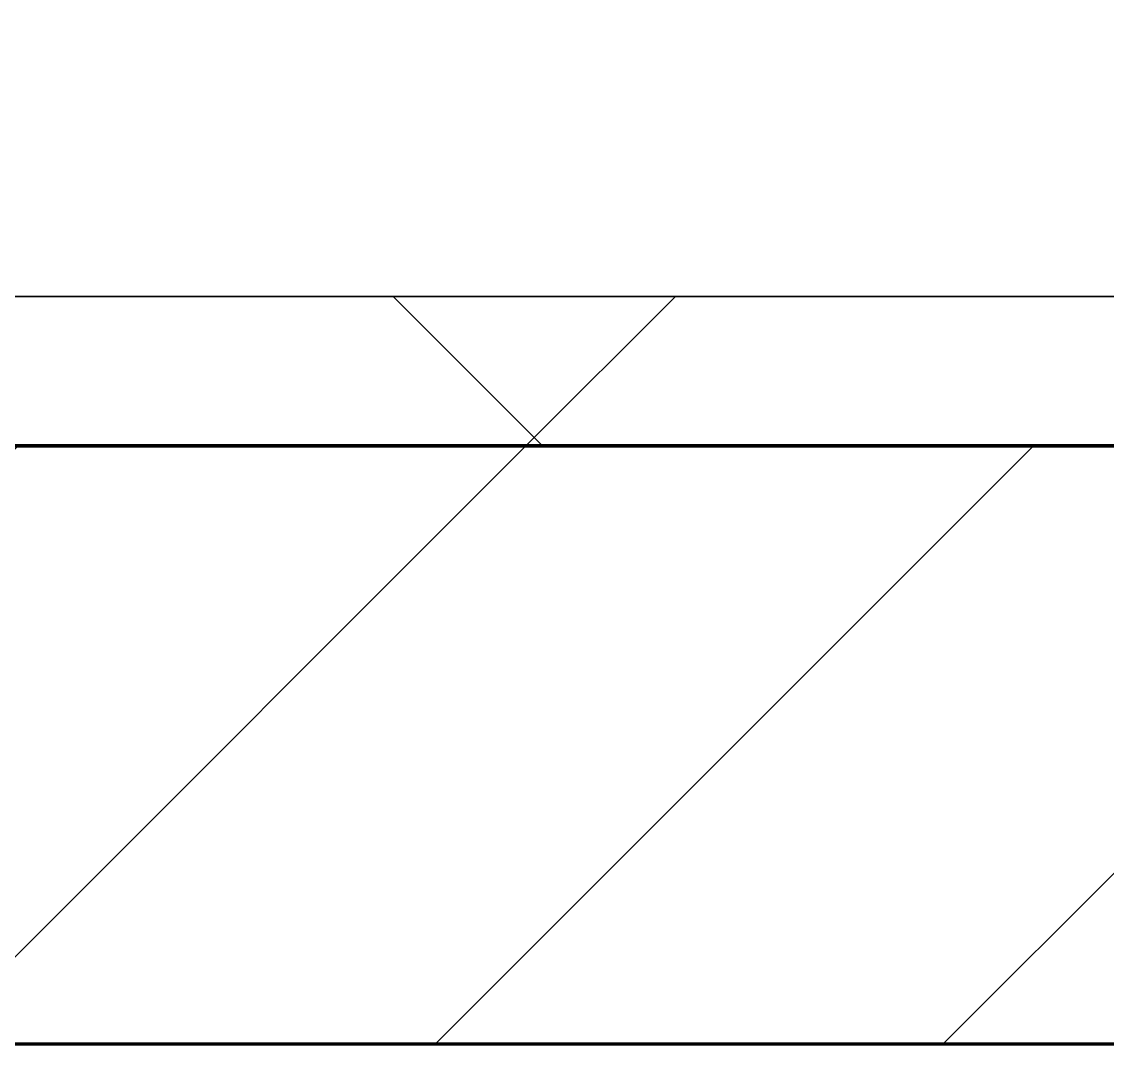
# Model space of a CAD drawing. Header units: millimetres. Extents: x -794334 to -714814, y -17806 to 22403.
# Drawn here: x -749845.7 to -749482.8, y -4021 to -3679.2 of the extents above; entities that cross this region are included whole.
import ezdxf
from ezdxf.xclip import XClip

# ---------------------------------------------------------------- set-up
doc = ezdxf.new("R2010")
doc.units = ezdxf.units.MM
doc.header["$XCLIPFRAME"] = 0
for name, color, linetype, lineweight in [('A-GLAZ-CURT', 2, 'Continuous', 9), ('A-WALL', 5, 'Continuous', 35), ('A-WALL-FNSH', 2, 'Continuous', 35), ('A-WALL-PATT', 1, 'Continuous', 35), ('WALL-E', 2, 'Continuous', 35)]:
    doc.layers.add(name, color=color, linetype=linetype, lineweight=lineweight)
doc.layers.add('A11_ALU.SOLID SHEET', color=2, linetype='Continuous')

# ---------------------------------------------------------------- blocks, each defined once
blk = doc.blocks.new('PPLS-PP19_Custom Tile Pattern - Custom Tile Pattern-V165-4252-01 ENLARGED CONCOURSE LEVEL - REFLECTED CEILING PLAN - SHEET 3')
at = {"layer": 'A-GLAZ-CURT'}
for p, q in [((-300, 0), (300, 0)), ((300, 0), (-300, 0)), ((230.06, 0), (300, 0)), ((-300, -50), (300, -50)), ((300, -50), (-300, -50))]:
    blk.add_line(p, q, dxfattribs=at)
for points, knots in [([(300, 0), (286.53, 0), (254.22, 0), (207.11, 0), (177.41, 0), (159.34, 0), (158.33, 0), (158.3, 0)], [-285.253232, -285.253232, -285.253232, -285.253232, -244.693688, -187.987675, -143.776725, -129.632772, -123.352749, -123.352749, -123.352749, -123.352749]), ([(247.1, 0), (246.76, 0), (245.04, 0), (238.34, 0), (226.56, 0), (221.1, 0), (200.27, 0), (182.99, 0), (174.27, 0), (169.67, 0), (168.99, 0)], [-9649.085549, -9649.085549, -9649.085549, -9649.085549, -9581.591397, -9406.094246, -9221.510254, -9016.44624, -8717.832359, -8253.978395, -8152.463617, -8069.855175, -8069.855175, -8069.855175, -8069.855175]), ([(171.51, 0), (176.48, 0), (193.23, 0), (201.73, 0), (208.81, 0), (213.9, 0), (241.96, 0), (266.73, 0), (281.71, 0), (291.71, 0), (296.52, 0), (297.86, 0), (298.09, 0)], [-7971.819559, -7971.819559, -7971.819559, -7971.819559, -7784.112253, -7606.717214, -7289.299508, -7042.621073, -6582.165592, -6068.460911, -5766.029927, -5566.724884, -5280.360606, -5199.253518, -5199.253518, -5199.253518, -5199.253518]), ([(300, 0), (288.22, 0), (262, 0), (230.43, 0), (219.94, 0), (219.02, 0)], [-12528.858583, -12528.858583, -12528.858583, -12528.858583, -11905.454923, -11162.864862, -10856.732305, -10856.732305, -10856.732305, -10856.732305]), ([(219.9, 0), (220.86, 0), (227.84, 0), (242.06, 0), (246.54, 0), (246.96, 0)], [-10670.940496, -10670.940496, -10670.940496, -10670.940496, -10511.382485, -9925.173265, -9834.877357, -9834.877357, -9834.877357, -9834.877357]), ([(284.76, 0), (284.76, 0), (285.09, 0), (287.47, 0), (293.59, 0), (297.76, 0), (300, 0)], [-4110.630118, -4110.630118, -4110.630118, -4110.630118, -4053.389046, -3959.664717, -3862.421465, -3746.95702, -3746.95702, -3746.95702, -3746.95702]), ([(297.38, 0), (295.84, 0), (291.62, 0), (285.38, 0), (284.87, 0)], [-4803.172655, -4803.172655, -4803.172655, -4803.172655, -4358.271401, -4143.037883, -4143.037883, -4143.037883, -4143.037883])]:
    blk.add_open_spline(points, degree=3, knots=knots, dxfattribs=at)
blk = doc.blocks.new('PPLS-PP19_Custom Tile Pattern - Custom Tile Pattern-V166-4252-01 ENLARGED CONCOURSE LEVEL - REFLECTED CEILING PLAN - SHEET 3')
at = {"layer": 'A-GLAZ-CURT'}
for p, q in [((-300, 0), (300, 0)), ((300, 0), (-300, 0)), ((-293.07, 0), (-277.87, 0)), ((-277.87, 0), (-293.07, 0)), ((-277.34, 0), (-275.75, 0)), ((-275.75, 0), (-277.34, 0)), ((-222.32, 0), (-211.07, 0)), ((-211.07, 0), (-222.32, 0)), ((-210.01, 0), (-205, 0)), ((-205, 0), (-210.01, 0)), ((-300, -50), (300, -50)), ((300, -50), (-300, -50))]:
    blk.add_line(p, q, dxfattribs=at)
at = {"layer": 'A-GLAZ-CURT', "flags": 128}
for points in [[(-300, 0), (-291.56, 0), (-283.3, 0), (-275.2, 0), (-267.26, 0), (-259.45, 0), (-251.77, 0), (-244.2, 0), (-236.74, 0), (-229.36, 0), (-222.06, 0), (-214.83, 0), (-207.71, 0), (-200.76, 0), (-194.02, 0), (-187.54, 0), (-181.38, 0), (-175.58, 0), (-170.25, 0), (-165.64, 0), (-162.01, 0), (-159.53, 0), (-157.46, 0), (-154.52, 0), (-149.42, 0), (-142.19, 0)], [(-210.03, 0), (-215.73, 0), (-222.63, 0), (-229.72, 0), (-236.97, 0), (-244.39, 0), (-251.96, 0), (-259.67, 0), (-267.51, 0), (-275.48, 0), (-283.55, 0), (-291.73, 0), (-300, 0)], [(-125.17, 0), (-128.55, 0), (-134.16, 0), (-140.03, 0), (-145.5, 0), (-150.63, 0), (-155.53, 0), (-160.27, 0), (-164.95, 0), (-169.65, 0), (-174.47, 0), (-179.49, 0), (-184.81, 0), (-190.44, 0), (-196.37, 0), (-202.58, 0), (-209.04, 0)], [(-141.84, 0), (-132.81, 0), (-126.08, 0)]]:
    blk.add_lwpolyline(points, dxfattribs=at)
at = {"layer": 'A-GLAZ-CURT'}
for points, knots in [([(-300, 0), (-284.65, 0), (-252.12, 0), (-224.38, 0), (-210.58, 0)], [-5323.127839, -5323.127839, -5323.127839, -5323.127839, -4502.809032, -3548.751892, -3548.751892, -3548.751892, -3548.751892]), ([(-278.33, 0), (-280.1, 0), (-287.17, 0), (-294.48, 0), (-300, 0)], [-13827.365201, -13827.365201, -13827.365201, -13827.365201, -13729.592194, -13439.944408, -13439.944408, -13439.944408, -13439.944408]), ([(-142.16, 0), (-163.36, 0), (-204.68, 0), (-254.46, 0), (-277.91, 0)], [-16926.49436, -16926.49436, -16926.49436, -16926.49436, -15131.813646, -13834.985104, -13834.985104, -13834.985104, -13834.985104]), ([(-210.04, 0), (-219.08, 0), (-233.49, 0), (-255.22, 0), (-262.59, 0), (-264.9, 0), (-265.4, 0)], [-1324.30018, -1324.30018, -1324.30018, -1324.30018, -858.079193, -543.655514, -208.940337, 0, 0, 0, 0]), ([(-258.6, 0), (-257.91, 0), (-254.26, 0), (-241.25, 0), (-225.99, 0), (-215.42, 0), (-211.41, 0), (-210.81, 0)], [-5722.54675, -5722.54675, -5722.54675, -5722.54675, -5657.471696, -5413.335975, -5017.494783, -4832.723979, -4800.794254, -4800.794254, -4800.794254, -4800.794254]), ([(-133.82, 0), (-135.51, 0), (-137.8, 0), (-149.31, 0), (-162.01, 0), (-177.91, 0), (-199.46, 0), (-216.65, 0), (-231.26, 0), (-233.46, 0), (-234, 0)], [-2731.647847, -2731.647847, -2731.647847, -2731.647847, -2418.507304, -2308.929706, -2113.765672, -1763.376603, -1422.553702, -978.033455, -846.069444, -682.911962, -682.911962, -682.911962, -682.911962]), ([(-233.49, 0), (-233.44, 0), (-232.38, 0), (-230.74, 0), (-225.3, 0), (-223.63, 0)], [-455.274641, -455.274641, -455.274641, -455.274641, -440.605512, -119.536984, 0, 0, 0, 0]), ([(-223.63, 0), (-219.39, 0), (-206.17, 0), (-188.58, 0), (-169.02, 0), (-152.12, 0), (-136.84, 0), (-127.33, 0), (-124.19, 0), (-123.43, 0), (-123.28, 0)], [-5463.295695, -5463.295695, -5463.295695, -5463.295695, -5161.076232, -4739.070012, -4465.409639, -4149.119819, -3839.893365, -3647.167523, -3488.92562, -3439.852845, -3439.852845, -3439.852845, -3439.852845]), ([(-210.04, 0), (-207.77, 0), (-199.41, 0), (-185.8, 0), (-171.77, 0), (-158.7, 0), (-157.22, 0)], [-4787.128779, -4787.128779, -4787.128779, -4787.128779, -4666.091899, -4349.945572, -4000.813434, -3840.635403, -3840.635403, -3840.635403, -3840.635403]), ([(-210.03, 0), (-197.96, 0), (-163.93, 0), (-129.95, 0), (-110.8, 0), (-99.5, 0), (-91.46, 0)], [-3536.166394, -3536.166394, -3536.166394, -3536.166394, -2700.551212, -1002.059161, -460.363443, 0, 0, 0, 0]), ([(-142.22, 0), (-143.26, 0), (-147.67, 0), (-147.69, 0), (-158.72, 0), (-174.02, 0), (-185.59, 0), (-200.07, 0), (-208.41, 0), (-209.81, 0)], [-3036.882351, -3036.882351, -3036.882351, -3036.882351, -2919.378265, -2477.344047, -2237.412286, -2029.680487, -1755.085331, -1400.429864, -1328.219744, -1328.219744, -1328.219744, -1328.219744]), ([(-152.35, 0), (-151.03, 0), (-148.21, 0), (-144.8, 0), (-142.19, 0)], [-3494.978217, -3494.978217, -3494.978217, -3494.978217, -3371.022232, -3267.673424, -3267.673424, -3267.673424, -3267.673424]), ([(-118.78, 0), (-121.86, 0), (-126.28, 0), (-136.96, 0), (-147.46, 0), (-150.03, 0), (-150.57, 0)], [-5938.474035, -5938.474035, -5938.474035, -5938.474035, -5700.061948, -5508.838257, -5298.784692, -5196.16478, -5196.16478, -5196.16478, -5196.16478]), ([(-150.34, 0), (-150.07, 0), (-147.75, 0), (-142.6, 0), (-127.26, 0), (-107.3, 0), (-90.42, 0), (-75.26, 0), (-68.41, 0), (-65.12, 0), (-63.63, 0)], [-4948.728362, -4948.728362, -4948.728362, -4948.728362, -4883.323924, -4440.880425, -4054.690705, -3793.097032, -3402.597032, -3144.956779, -3050.982048, -2969.237017, -2969.237017, -2969.237017, -2969.237017]), ([(-26.75, 0), (-27.82, 0), (-36.18, 0), (-53.55, 0), (-78.2, 0), (-110.94, 0), (-130.52, 0), (-147.74, 0), (-149.07, 0)], [-8718.362214, -8718.362214, -8718.362214, -8718.362214, -8532.293389, -8073.216054, -7508.296369, -7004.680444, -6449.282163, -6277.220794, -6277.220794, -6277.220794, -6277.220794]), ([(-148.23, 0), (-146.94, 0), (-144.5, 0), (-142.66, 0), (-142.1, 0)], [-6162.058746, -6162.058746, -6162.058746, -6162.058746, -6017.569127, -5946.154903, -5946.154903, -5946.154903, -5946.154903]), ([(-146.69, 0), (-146.59, 0), (-145.49, 0), (-135.69, 0), (-128.29, 0), (-125.15, 0)], [-420.34245, -420.34245, -420.34245, -420.34245, -406.956646, -290.263673, 0, 0, 0, 0]), ([(-86.16, 0), (-91.37, 0), (-104.13, 0), (-122.65, 0), (-136.03, 0), (-140.9, 0), (-142.23, 0)], [-1681.3698, -1681.3698, -1681.3698, -1681.3698, -1374.161226, -945.742622, -741.901385, -651.441928, -651.441928, -651.441928, -651.441928]), ([(-74.46, 0), (-76.83, 0), (-92.38, 0), (-116.33, 0), (-139.68, 0), (-142.16, 0)], [-19348.111496, -19348.111496, -19348.111496, -19348.111496, -18935.241197, -17136.203329, -16926.731542, -16926.731542, -16926.731542, -16926.731542]), ([(-141.7, 0), (-138.98, 0), (-136.9, 0), (-133.93, 0), (-128.78, 0), (-126.5, 0)], [-5928.486305, -5928.486305, -5928.486305, -5928.486305, -5560.701257, -5364.112219, -5231.017328, -5231.017328, -5231.017328, -5231.017328]), ([(-127.41, 0), (-131.63, 0), (-133.16, 0), (-134.09, 0), (-134.15, 0)], [-8540.990293, -8540.990293, -8540.990293, -8540.990293, -8266.114998, -8246.473386, -8246.473386, -8246.473386, -8246.473386]), ([(-134.15, 0), (-133.32, 0), (-130.31, 0), (-117.33, 0), (-92.04, 0), (-74.02, 0), (-62.74, 0), (-60.36, 0), (-59.97, 0)], [-7657.439573, -7657.439573, -7657.439573, -7657.439573, -7293.749979, -6839.55839, -6236.997189, -5713.340575, -5140.470607, -5006.787413, -5006.787413, -5006.787413, -5006.787413]), ([(-120.13, 0), (-120.14, 0), (-120.24, 0), (-121.3, 0), (-129.25, 0), (-133.82, 0)], [-2933.992132, -2933.992132, -2933.992132, -2933.992132, -2920.575025, -2840.280255, -2731.647847, -2731.647847, -2731.647847, -2731.647847]), ([(-113.43, 0), (-113.44, 0), (-113.96, 0), (-119.73, 0), (-125.43, 0), (-127.03, 0), (-127.41, 0)], [-328.499627, -328.499627, -328.499627, -328.499627, -282.672656, -98.539552, -24.539552, 0, 0, 0, 0]), ([(-126.5, 0), (-122.44, 0), (-108.71, 0), (-86.68, 0), (-63.44, 0), (-54.4, 0), (-48.53, 0), (-30.79, 0), (-18.03, 0), (8.61, 0), (15.02, 0), (22.91, 0), (31, 0), (39.04, 0), (51.19, 0), (58.74, 0), (61.34, 0), (61.45, 0)], [-5231.017328, -5231.017328, -5231.017328, -5231.017328, -4994.692869, -4542.524482, -4008.285538, -3689.699207, -3546.54457, -3315.260113, -2864.387349, -2439.246196, -2084.094819, -1956.422387, -1818.904206, -1645.594513, -1443.202566, -1228.752106, -1120.932285, -1120.932285, -1120.932285, -1120.932285]), ([(-125.15, 0), (-124.93, 0), (-121.96, 0), (-113.01, 0), (-98.9, 0), (-85.29, 0), (-71.67, 0), (-65.93, 0), (-65.07, 0)], [-3362.7396, -3362.7396, -3362.7396, -3362.7396, -3342.215224, -3074.362186, -2902.289527, -2605.247022, -2322.099534, -2241.8264, -2241.8264, -2241.8264, -2241.8264]), ([(-122.08, 0), (-122.01, 0), (-121.69, 0), (-121.2, 0), (-120.88, 0)], [-3136.336417, -3136.336417, -3136.336417, -3136.336417, -3110.304437, -3035.164275, -3035.164275, -3035.164275, -3035.164275]), ([(-36.33, 0), (-36.43, 0), (-37.27, 0), (-45.02, 0), (-46.13, 0), (-60.59, 0), (-81.23, 0), (-99.51, 0), (-114.02, 0), (-117.28, 0), (-118.78, 0)], [-1855.773136, -1855.773136, -1855.773136, -1855.773136, -1810.870157, -1672.078046, -1405.135169, -1060.00838, -740.068933, -229.489605, -116.330425, 0, 0, 0, 0]), ([(-117.74, 0), (-117.19, 0), (-114.78, 0), (-113.43, 0), (-113.43, 0)], [-821.249067, -821.249067, -821.249067, -821.249067, -394.672656, -330.879064, -330.879064, -330.879064, -330.879064]), ([(-74.28, 0), (-77.39, 0), (-89.94, 0), (-107.61, 0), (-116.56, 0), (-117.56, 0)], [-2449.710868, -2449.710868, -2449.710868, -2449.710868, -2193.204658, -1433.981041, -985.49888, -985.49888, -985.49888, -985.49888]), ([(-115.82, 0), (-114.96, 0), (-110.41, 0), (-96.78, 0), (-71.33, 0), (-42.53, 0), (-17.63, 0), (-8.1, 0), (-7.09, 0)], [-5724.064692, -5724.064692, -5724.064692, -5724.064692, -5430.283136, -5103.229623, -4799.173296, -4065.652676, -3589.737505, -3531.869704, -3531.869704, -3531.869704, -3531.869704]), ([(-6.43, 0), (-7.01, 0), (-14.69, 0), (-25.64, 0), (-40, 0), (-56.24, 0), (-75.59, 0), (-94, 0), (-112.01, 0), (-114.94, 0), (-115.63, 0)], [-2550.316455, -2550.316455, -2550.316455, -2550.316455, -2518.50168, -2125.455881, -1792.521578, -1466.981642, -1208.454564, -789.402658, -501.969187, -243.577221, -243.577221, -243.577221, -243.577221]), ([(-91.46, 0), (-90.09, 0), (-84.7, 0), (-78.72, 0), (-74.99, 0)], [-19832.387487, -19832.387487, -19832.387487, -19832.387487, -19753.885894, -19541.04734, -19541.04734, -19541.04734, -19541.04734]), ([(-63.96, 0), (-64.13, 0), (-72.5, 0), (-80.63, 0), (-86.16, 0)], [-2171.769325, -2171.769325, -2171.769325, -2171.769325, -2007.031671, -1681.3698, -1681.3698, -1681.3698, -1681.3698]), ([(-74.3, 0), (-76.06, 0), (-79.31, 0), (-82.66, 0), (-83.28, 0), (-83.28, 0)], [-1819.860952, -1819.860952, -1819.860952, -1819.860952, -1646.621388, -1424.436217, -1393.971743, -1393.971743, -1393.971743, -1393.971743]), ([(-83.28, 0), (-83.28, 0), (-82.91, 0), (-78.79, 0), (-75.71, 0), (-74.25, 0)], [-1393.4169, -1393.4169, -1393.4169, -1393.4169, -1353.722004, -1274.333717, -1198.554986, -1198.554986, -1198.554986, -1198.554986]), ([(-29.03, 0), (-33.97, 0), (-43.74, 0), (-56.37, 0), (-68.15, 0), (-72.32, 0), (-74.2, 0)], [-2680.714891, -2680.714891, -2680.714891, -2680.714891, -2413.671296, -2161.752162, -2006.592567, -1822.886126, -1822.886126, -1822.886126, -1822.886126]), ([(-36.62, 0), (-36.62, 0), (-40.35, 0), (-44.32, 0), (-56.59, 0), (-69.19, 0), (-73.77, 0)], [-4069.478503, -4069.478503, -4069.478503, -4069.478503, -3858.647035, -3538.256648, -2842.901703, -2463.7472, -2463.7472, -2463.7472, -2463.7472]), ([(-73.68, 0), (-73.17, 0), (-72.7, 0), (-72.64, 0), (-72.64, 0)], [-19514.445333, -19514.445333, -19514.445333, -19514.445333, -19478.625389, -19471.062469, -19471.062469, -19471.062469, -19471.062469]), ([(-73.16, 0), (-71.15, 0), (-61.53, 0), (-48.14, 0), (-36.49, 0), (-33.57, 0), (-29.94, 0), (-28.57, 0)], [-1179.514552, -1179.514552, -1179.514552, -1179.514552, -1073.56893, -651.549973, -296.515819, -83.513472, 0, 0, 0, 0]), ([(-66.39, 0), (-66.39, 0), (-63.63, 0), (-53.63, 0), (-34.42, 0), (-29.82, 0), (-29.19, 0)], [-2493.31794, -2493.31794, -2493.31794, -2493.31794, -2315.303971, -1809.437387, -963.711516, -666.19313, -666.19313, -666.19313, -666.19313]), ([(-6.47, 0), (-8.07, 0), (-24.03, 0), (-47.42, 0), (-65.77, 0), (-66.37, 0), (-66.38, 0)], [-3830.610497, -3830.610497, -3830.610497, -3830.610497, -3745.412743, -2981.410125, -2542.574734, -2498.224237, -2498.224237, -2498.224237, -2498.224237]), ([(-63.63, 0), (-61.49, 0), (-57.39, 0), (-54.49, 0), (-45.2, 0), (-40.79, 0), (-40.46, 0), (-40.44, 0)], [-2969.237017, -2969.237017, -2969.237017, -2969.237017, -2851.217951, -2734.127174, -2474.780881, -2410.990208, -2350.645972, -2350.645972, -2350.645972, -2350.645972]), ([(-58.83, 0), (-58.37, 0), (-57.29, 0), (-54.23, 0), (-46.33, 0), (-42.62, 0), (-41.76, 0)], [-4859.52896, -4859.52896, -4859.52896, -4859.52896, -4680.891996, -4469.85053, -4321.566175, -4270.495146, -4270.495146, -4270.495146, -4270.495146]), ([(-51.83, 0), (-51.83, 0), (-51.78, 0), (-47.4, 0), (-46.01, 0), (-40.22, 0), (-36.78, 0)], [-632.814994, -632.814994, -632.814994, -632.814994, -627.965721, -508.377888, -260.442412, 0, 0, 0, 0]), ([(-6.76, 0), (-11.8, 0), (-21.68, 0), (-32.81, 0), (-44.85, 0), (-51.43, 0), (-51.79, 0)], [-1547.786114, -1547.786114, -1547.786114, -1547.786114, -1290.787923, -1039.307308, -819.71621, -644.910881, -644.910881, -644.910881, -644.910881]), ([(-41.76, 0), (-39.9, 0), (-37.72, 0), (-36.92, 0), (-36.77, 0)], [-4270.495146, -4270.495146, -4270.495146, -4270.495146, -4161.040818, -4106.245333, -4106.245333, -4106.245333, -4106.245333]), ([(-36.78, 0), (-32.43, 0), (-22.54, 0), (-11.79, 0), (-6.42, 0)], [-6191.144455, -6191.144455, -6191.144455, -6191.144455, -5862.463379, -5554.49432, -5554.49432, -5554.49432, -5554.49432]), ([(-36.29, 0), (-36.29, 0), (-34.66, 0), (-28.88, 0), (-26.95, 0), (-26.54, 0)], [-9150.272121, -9150.272121, -9150.272121, -9150.272121, -9057.163041, -8919.836787, -8834.607043, -8834.607043, -8834.607043, -8834.607043]), ([(30.82, 0), (29.27, 0), (20.14, 0), (3.54, 0), (-16.58, 0), (-34.76, 0), (-36.04, 0)], [-10462.034656, -10462.034656, -10462.034656, -10462.034656, -10363.088938, -9884.23066, -9424.652049, -9182.880979, -9182.880979, -9182.880979, -9182.880979]), ([(-33.34, 0), (-33.34, 0), (-32.93, 0), (-31.16, 0), (-30.52, 0)], [-2415.024266, -2415.024266, -2415.024266, -2415.024266, -2357.633367, -2323.618664, -2323.618664, -2323.618664, -2323.618664]), ([(-7.08, 0), (-10.92, 0), (-20.29, 0), (-30.57, 0), (-31.82, 0), (-32, 0)], [-3194.975664, -3194.975664, -3194.975664, -3194.975664, -2994.501669, -2698.150104, -2614.070998, -2614.070998, -2614.070998, -2614.070998]), ([(-30.76, 0), (-30.73, 0), (-29.99, 0), (-23.47, 0), (-15.75, 0), (-15.19, 0)], [-54176.191683, -54176.191683, -54176.191683, -54176.191683, -54157.274271, -53749.15266, -53717.791567, -53717.791567, -53717.791567, -53717.791567]), ([(-30.52, 0), (-27.11, 0), (-17.83, 0), (5.99, 0), (22.06, 0), (37.44, 0), (45.92, 0), (57.76, 0), (64.47, 0), (72.74, 0), (75.22, 0), (76.03, 0), (76.21, 0)], [-2323.618664, -2323.618664, -2323.618664, -2323.618664, -2142.497158, -1716.209403, -1206.526904, -1089.329421, -901.315459, -753.071572, -495.328968, -421.953223, -334.951786, -290.452333, -290.452333, -290.452333, -290.452333]), ([(-13, 0), (-14.35, 0), (-17.68, 0), (-25.97, 0), (-29.52, 0), (-30.21, 0)], [-55207.591944, -55207.591944, -55207.591944, -55207.591944, -54789.006179, -54461.685999, -54290.791712, -54290.791712, -54290.791712, -54290.791712]), ([(8.33, 0), (8.19, 0), (7.18, 0), (0.32, 0), (-13.89, 0), (-24.92, 0), (-29.03, 0)], [-3574.286521, -3574.286521, -3574.286521, -3574.286521, -3526.962355, -3285.499107, -2903.012179, -2680.714891, -2680.714891, -2680.714891, -2680.714891]), ([(-28.98, 0), (-28.66, 0), (-27.39, 0), (-24.45, 0), (-22.56, 0)], [-166.548282, -166.548282, -166.548282, -166.548282, -102.06493, 0, 0, 0, 0]), ([(-28.57, 0), (-26.93, 0), (-20.29, 0), (-14.19, 0), (-8.7, 0), (-7.07, 0)], [-5361.429781, -5361.429781, -5361.429781, -5361.429781, -5261.36855, -5050.479954, -4964.286834, -4964.286834, -4964.286834, -4964.286834]), ([(-22.56, 0), (-20.27, 0), (-17.03, 0), (-11.36, 0), (-7.66, 0), (-6.6, 0), (-6.44, 0)], [-56468.192263, -56468.192263, -56468.192263, -56468.192263, -56344.022017, -56303.229861, -56166.290093, -56124.392176, -56124.392176, -56124.392176, -56124.392176]), ([(-15.19, 0), (-13.07, 0), (7.48, 0), (42.82, 0), (88.72, 0), (120.63, 0), (138.28, 0), (138.53, 0)], [-461.142613, -461.142613, -461.142613, -461.142613, -429.606584, -390.253598, -346.313304, -291.370682, -290.5735, -290.5735, -290.5735, -290.5735]), ([(-6.54, 0), (-6.73, 0), (-7.2, 0), (-7.6, 0), (-7.79, 0)], [-56009.792147, -56009.792147, -56009.792147, -56009.792147, -55949.290093, -55895.192118, -55895.192118, -55895.192118, -55895.192118]), ([(-6.42, 0), (-3.24, 0), (3.86, 0), (13.15, 0), (21.24, 0), (24.62, 0), (24.72, 0), (24.72, 0)], [-4952.928845, -4952.928845, -4952.928845, -4952.928845, -4785.90057, -4596.498881, -4445.288762, -4384.376941, -4376.041937, -4376.041937, -4376.041937, -4376.041937]), ([(61.17, 0), (58.88, 0), (52.24, 0), (39.61, 0), (24.74, 0), (6.89, 0), (-3.98, 0), (-6.42, 0)], [-4453.60244, -4453.60244, -4453.60244, -4453.60244, -4326.416877, -4098.545751, -3766.694881, -3333.063701, -3206.504188, -3206.504188, -3206.504188, -3206.504188]), ([(31.18, 0), (25.97, 0), (13.59, 0), (0.94, 0), (-6.41, 0)], [-4496.803627, -4496.803627, -4496.803627, -4496.803627, -4222.080604, -3831.60238, -3831.60238, -3831.60238, -3831.60238]), ([(76.63, 0), (74.8, 0), (67.65, 0), (53.52, 0), (37, 0), (24.07, 0), (12.82, 0), (2.17, 0), (-5.16, 0), (-6.41, 0)], [-3095.572228, -3095.572228, -3095.572228, -3095.572228, -2950.589685, -2634.532728, -2313.748533, -2106.613311, -1925.670641, -1617.263037, -1553.636676, -1553.636676, -1553.636676, -1553.636676]), ([(-6.38, 0), (-2.32, 0), (4.94, 0), (9.64, 0), (10.14, 0), (10.18, 0)], [-3518.384954, -3518.384954, -3518.384954, -3518.384954, -3285.047089, -3066.359526, -3044.715262, -3044.715262, -3044.715262, -3044.715262]), ([(9.32, 0), (9.08, 0), (7.65, 0), (3.06, 0), (-3.05, 0), (-6.03, 0)], [-2922.926651, -2922.926651, -2922.926651, -2922.926651, -2882.788014, -2720.818881, -2557.56082, -2557.56082, -2557.56082, -2557.56082]), ([(-5.98, 0), (-2.39, 0), (15.01, 0), (43.36, 0), (70.92, 0), (82.12, 0), (83.66, 0)], [-5546.233574, -5546.233574, -5546.233574, -5546.233574, -5340.621928, -4573.028122, -4094.177415, -3869.465285, -3869.465285, -3869.465285, -3869.465285])]:
    blk.add_open_spline(points, degree=3, knots=knots, dxfattribs=at)
for points in [[(-143.11, 0), (-145.04, 0), (-146.48, 0), (-146.95, 0)], [(-141.95, 0), (-141, 0), (-139.9, 0), (-138.62, 0)], [(-137.88, 0), (-139.21, 0), (-140.54, 0), (-141.74, 0)], [(-72.93, 0), (-73.36, 0), (-73.81, 0), (-74.28, 0)], [(-39.84, 0), (-39.08, 0), (-38.11, 0), (-37.36, 0)]]:
    blk.add_open_spline(points, degree=3, dxfattribs=at)
blk = doc.blocks.new('*U1029')
at = {"layer": 'A-GLAZ-CURT'}
for name, p in [('PPLS-PP19_Custom Tile Pattern - Custom Tile Pattern-V165-4252-01 ENLARGED CONCOURSE LEVEL - REFLECTED CEILING PLAN - SHEET 3', (28802.37, -7350)), ('PPLS-PP19_Custom Tile Pattern - Custom Tile Pattern-V166-4252-01 ENLARGED CONCOURSE LEVEL - REFLECTED CEILING PLAN - SHEET 3', (29402.37, -7350))]:
    blk.add_blockref(name, p, dxfattribs=at)
blk = doc.blocks.new('*U1630')
blk.add_lwpolyline([(22690, -750), (19166.45, -750), (19116.45, -700), (18966.44, -550), (-101025.39, -550), (-101025.39, -6704.96), (-96300, -6704.96), (-96300, -7350), (-94497.63, -7350), (17250, -7350), (17250, -6849.96), (18300, -6849.96), (22690, -6849.96)], close=True)

msp = doc.modelspace()

# ---------------------------------------------------------------- block references
at = {"layer": 'A11_ALU.SOLID SHEET'}
ref = msp.add_blockref('*U1630', (-744681.24, 3579.02), dxfattribs=at)
XClip(ref).set_block_clipping_path([(-45802.4668593339, -9620.0029952967), (23702.8690583039, 10334.9999958097)])

# ---------------------------------------------------------------- next in the draw order: hatches: boundary and pattern name
at = {"layer": 'A-WALL-PATT', "lineweight": 9}
h = msp.add_hatch(dxfattribs=at)
h.set_pattern_fill('FP_5', color=256, style=0, pattern_type=2)
h.set_pattern_definition([(45, (0, 0), (-212.13203, 212.13203), []), (135, (0, 0), (-212.13203, -212.13203), [])])
h.paths.add_polyline_path([(-727630.24, -3820.98), (-727382.37, -3820.98), (-727382.37, -3770.98), (-790483.7, -3770.98), (-790483.7, -3820.98), (-727766, -3820.98)])
h = msp.add_hatch(dxfattribs=at)
h.set_pattern_fill('FP_2', color=256, style=0, pattern_type=2)
h.set_pattern_definition([(45, (0, 0), (-84.852814, 84.852814), [])])
h.paths.add_polyline_path([(-727382.37, -4020.98), (-727382.37, -3820.98), (-790483.7, -3820.98), (-790483.7, -4020.98), (-727494.49, -4020.98)])

# ---------------------------------------------------------------- next in the draw order: linework, layer by layer
at = {"layer": 'A-WALL', "color": 7, "lineweight": 70}
for p, q in [((-751580, -3820.98), (-749180, -3820.98)), ((-749180, -3820.98), (-751580, -3820.98)), ((-749180, -4020.98), (-751580, -4020.98))]:
    msp.add_line(p, q, dxfattribs=at)
at = {"layer": 'A-WALL-FNSH', "color": 250}
msp.add_line((-751580, -3770.98), (-749180, -3770.98), dxfattribs=at)
at = {"layer": 'WALL-E'}
for p, q in [((-727382.37, -4020.98), (-790483.7, -4020.98)), ((-790483.7, -4020.98), (-727382.37, -4020.98))]:
    msp.add_line(p, q, dxfattribs=at)

# ---------------------------------------------------------------- next in the draw order: block references
msp.add_blockref('*U1029', (-778882.37, 3579.02))

doc.saveas('drawing.dxf')
